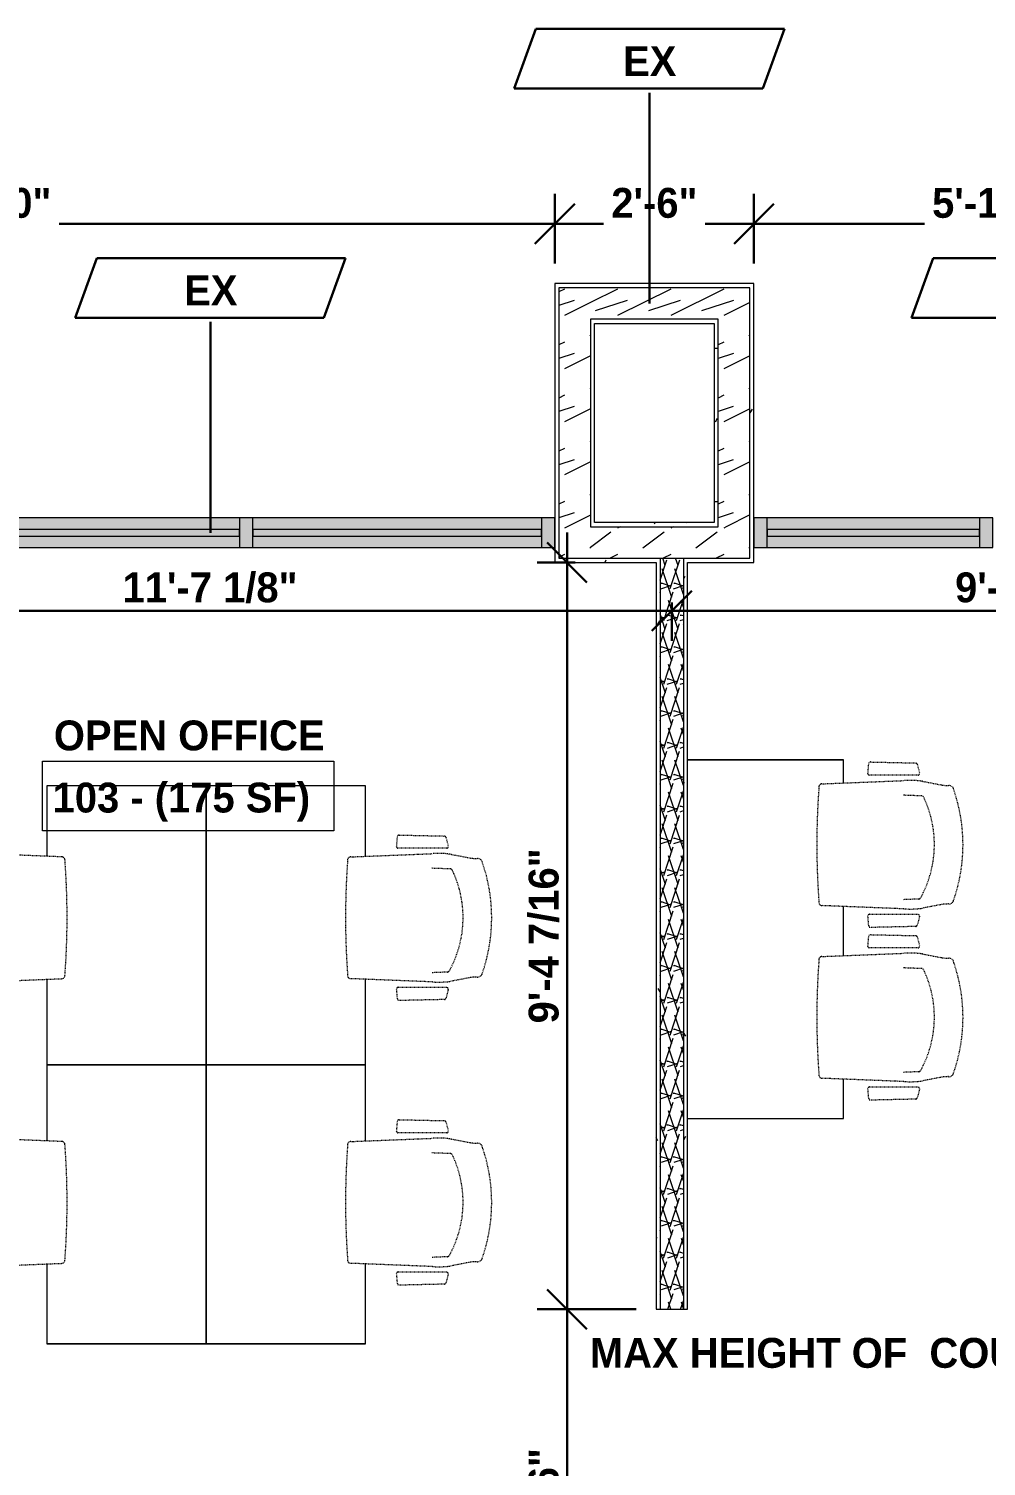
# Model space of a CAD drawing. Header units: inches. Extents: x -2767 to -1978, y 10471 to 10920.
# Drawn here: x -2295.9 to -2151.6, y 10695 to 10911.5 of the extents above; entities that cross this region are included whole.
import ezdxf

# ---------------------------------------------------------------- set-up
doc = ezdxf.new("R2010")
doc.units = ezdxf.units.IN
doc.header["$MEASUREMENT"] = 0
doc.linetypes.add('Dash 1_16_', pattern=[0.125, 0.0625, -0.0625])
for name, color, linetype, lineweight in [('A-ANNO-DIMS-1', 211, 'Continuous', 30), ('A-AREA-IDEN-1', 2, 'Continuous', 9), ('A-GLAZ-CURT-1', 52, 'Continuous', 9), ('A-GLAZ-CURT-2', 161, 'Continuous', 9), ('A-GLAZ-CWMG-1', 51, 'Continuous', 9), ('A-GLAZ-CWMG-2', 254, 'Continuous', 9), ('A-GLAZ-CWMG-3', 161, 'Continuous', 9), ('A-WALL', 113, 'Continuous', 9), ('A-WALL-IDEN', 211, 'Continuous', 30), ('A-WALL-IDEN-1', 211, 'Continuous', 9), ('A-WALL-PATT-1', 7, 'Continuous', 9), ('A-WALL-PATT-2', 253, 'Continuous', 9), ('A-WALL-PATT-3', 111, 'Continuous', 9), ('G-ANNO-TEXT-1', 231, 'Continuous', 9), ('I-FURN', 30, 'Continuous', 9), ('I-FURN-1', 253, 'Dash 1_16_', 9), ('I-FURN-PNLS', 30, 'Continuous', 9), ('I-WALL-2', 2, 'Continuous', 9)]:
    doc.layers.add(name, color=color, linetype=linetype, lineweight=lineweight)
doc.styles.add('Century Gothic_B', font='', dxfattribs={"height": 4.5})
doc.styles.get('Century Gothic_B').set_extended_font_data('Century Gothic', bold=True)
doc.dimstyles.new('OD__1_16__Tol__', dxfattribs={"dimscale": 12, "dimtxt": 4.698757, "dimasz": 0.5, "dimexe": 0.375, "dimexo": 0.25, "dimgap": 0.0625, "dimtad": 1, "dimdec": 4, "dimrnd": 0.0625, "dimzin": 3, "dimdsep": 46, "dimlunit": 4, "dimtxsty": 'Century Gothic_B', "dimblk1": 'OBLIQUE', "dimblk2": 'OBLIQUE', "dimsah": 1, "dimcen": 0.09, "dimdle": 0.375, "dimazin": 0, "dimtfac": 1, "dimtdec": 4, "dimtix": 1, "dimtmove": 0, "dimatfit": 3, "dimfxl": 1, "dimtvp": 1, "dimtfill": 1, "dimfrac": 2, "dimtolj": 1, "dimtzin": 0, "dimlwd": 30, "dimlwe": 30, "dimarcsym": 2})
pattern_1 = [(0, (0, 0), (15.36, 3.84), [0.634, -10.886, 0.634, -10.886, -61.44]), (0, (0, 0), (15.36, 3.84), [-23.04, 0.634, -22.406, 0.634, -10.886, -26.88]), (0, (0, 0), (15.36, 3.84), [-57.6, 0.634, -7.046, 0.634, -18.566]), (120, (5.76, 1.92), (-11.0055376, 11.3821502), [0.634, -10.886, 0.634, -10.886, -61.44]), (120, (5.76, 1.92), (-11.0055376, 11.3821502), [-23.04, 0.634, -22.406, 0.634, -10.886, -26.88]), (120, (5.76, 1.92), (-11.0055376, 11.3821502), [-57.6, 0.634, -7.046, 0.634, -18.566]), (240, (7.68, 9.6), (-4.3544624, -15.2221502), [0.634, -10.886, 0.634, -10.886, -61.44]), (240, (7.68, 9.6), (-4.3544624, -15.2221502), [-23.04, 0.634, -22.406, 0.634, -10.886, -26.88]), (240, (7.68, 9.6), (-4.3544624, -15.2221502), [-57.6, 0.634, -7.046, 0.634, -18.566])]
pattern_2 = [(216.87, (3.199, 7.997), (23.98977143, 15.99364286), [3.998, -35.986]), (206.565, (7.997, 5.598), (-7.9970807, -7.9966192), [8.941, -8.941]), (198.435, (7.997, 1.599), (-15.9938446, -7.99709826), [5.058, -20.23])]

# ---------------------------------------------------------------- blocks, each defined once
blk = doc.blocks.new('Work Station Desktops_single - one 3-1680249-FLOOR PLAN - 1ST FLOOR')
at = {"layer": 'I-FURN-PNLS'}
for p, q in [((20.31, 111.49), (-3.19, 111.49)), ((-3.19, 111.49), (-3.19, 105.57)), ((-3.19, 86.97), (-3.19, 79.57)), ((-3.19, 60.97), (-3.19, 57.49)), ((20.31, 57.49), (-3.19, 57.49)), ((-3.19, 57.49), (20.31, 57.49))]:
    blk.add_line(p, q, dxfattribs=at)
blk = doc.blocks.new('Work Station Desktops_single - one 2-V2-FLOOR PLAN - 1ST FLOOR')
at = {"layer": 'I-FURN-PNLS'}
for p, q in [((20.81, 99.49), (-3.19, 99.49)), ((-3.19, 99.49), (-3.19, 88.04)), ((20.81, 57.49), (20.81, 99.49)), ((-3.19, 69.52), (-3.19, 57.49)), ((20.81, 57.49), (-3.19, 57.49)), ((-3.19, 57.49), (20.81, 57.49))]:
    blk.add_line(p, q, dxfattribs=at)
blk = doc.blocks.new('Work Station Desktops_single - one 2-V3-FLOOR PLAN - 1ST FLOOR')
at = {"layer": 'I-FURN-PNLS'}
for p, q in [((20.81, 99.49), (-3.19, 99.49)), ((-3.19, 99.49), (-3.19, 57.49)), ((20.81, 88.89), (20.81, 99.49)), ((20.81, 57.49), (20.81, 70.38)), ((20.81, 57.49), (-3.19, 57.49)), ((-3.19, 57.49), (20.81, 57.49))]:
    blk.add_line(p, q, dxfattribs=at)
blk = doc.blocks.new('Work Station Desktops_single - one 2-V4-FLOOR PLAN - 1ST FLOOR')
at = {"layer": 'I-FURN-PNLS'}
for p, q in [((20.81, 99.49), (-3.19, 99.49)), ((-3.19, 99.49), (-3.19, 88.89)), ((20.81, 57.49), (20.81, 99.49)), ((-3.19, 70.38), (-3.19, 57.49)), ((20.81, 57.49), (-3.19, 57.49)), ((-3.19, 57.49), (20.81, 57.49))]:
    blk.add_line(p, q, dxfattribs=at)
blk = doc.blocks.new('Haworth_Chair_Very-Perforated Conference - Arms-1672436-FLOOR PLAN - 1ST FLOOR')
at = {"layer": 'I-FURN-1'}
for p, q in [((-9.66, -3.1), (-9.17, 9.25)), ((9.17, 9.25), (9.66, -3.1)), ((-12.22, 2.2), (-10.7, 2.33)), ((10.7, 2.33), (12.22, 2.2)), ((-12.31, -4.88), (-12.46, 1.93)), ((-10.47, 2.08), (-10.47, -5.24)), ((10.47, -5.24), (10.47, 2.08)), ((12.46, 1.93), (12.31, -4.88)), ((-8.18, -5.32), (-8.28, -2.93)), ((7.35, -5.81), (7.45, -3)), ((-10.78, -5.45), (-12.13, -5.09)), ((-8.99, -8.85), (-9.54, -5.95)), ((9.54, -5.95), (8.99, -8.85)), ((12.13, -5.09), (10.78, -5.45)), ((-8.92, -9.82), (-8.93, -9.49)), ((8.93, -9.49), (8.92, -9.82))]:
    blk.add_line(p, q, dxfattribs=at)
for centre, radius, start, end in [((-8.7, 9.25), 0.465, 90, 180), ((0, -107.25), 117.28, 85.7439, 94.2561), ((8.7, 9.25), 0.465, 0, 90.1415), ((-12.2, 1.95), 0.26, 94.7236, 183.2764), ((-10.72, 2.08), 0.254, 359.9835, 85.1214), ((10.72, 2.08), 0.254, 94.8786, 180.0165), ((12.2, 1.95), 0.26, 356.7236, 85.2764), ((14.88, -4.07), 24.56, 177.734, 181.396), ((-14.88, -4.07), 24.56, 358.604, 2.266), ((-12.06, -4.84), 0.253, 189.3587, 255.0149), ((-10.72, -5.2), 0.251, 255.0149, 352.3147), ((-1.67, -4.48), 8, 181.396, 188.0632), ((-1.67, -4.48), 8, 188.0632, 190.6423), ((-7.9, -5.31), 0.279, 182.2861, 236.5267), ((-7.07, -4.46), 1.47, 227.5862, 244.4489), ((0.03, 8.86), 16.55, 242.3132, 294.4119), ((6.23, -4.53), 1.8, 290.6312, 303.4353), ((7.07, -5.79), 0.28, 303.4353, 356.5647), ((1.67, -4.48), 8, 349.3577, 351.9368), ((1.67, -4.48), 8, 351.9368, 358.604), ((10.72, -5.2), 0.251, 187.6853, 284.9851), ((12.06, -4.84), 0.253, 284.9851, 350.6413), ((-12.59, -9.53), 3.66, 0.5592, 10.6423), ((-8.2, -9.88), 0.726, 175.2058, 250.5697), ((0, 13.38), 25.38, 250.5697, 289.4303), ((8.2, -9.88), 0.726, 289.4303, 4.7942), ((12.59, -9.53), 3.66, 169.3577, 179.4408)]:
    blk.add_arc(centre, radius, start, end, dxfattribs=at)
blk = doc.blocks.new('Haworth_Chair_Very-Perforated Conference - Arms-1665882-FLOOR PLAN - 1ST FLOOR')
at = {"layer": 'I-FURN-1'}
for p, q in [((-8.99, 8.85), (-9.54, 5.95)), ((-8.92, 9.82), (-8.93, 9.49)), ((8.93, 9.49), (8.92, 9.82)), ((9.54, 5.95), (8.99, 8.85)), ((-12.31, 4.88), (-12.46, -1.93)), ((-10.78, 5.45), (-12.13, 5.09)), ((-10.47, -2.08), (-10.47, 5.24)), ((-8.18, 5.32), (-8.28, 2.93)), ((7.35, 5.81), (7.45, 3)), ((10.47, 5.24), (10.47, -2.08)), ((12.13, 5.09), (10.78, 5.45)), ((12.46, -1.93), (12.31, 4.88)), ((-9.66, 3.1), (-9.17, -9.25)), ((9.17, -9.25), (9.66, 3.1)), ((-12.22, -2.2), (-10.7, -2.33)), ((10.7, -2.33), (12.22, -2.2))]:
    blk.add_line(p, q, dxfattribs=at)
for centre, radius, start, end in [((0, -13.38), 25.38, 70.5697, 109.4303), ((-12.59, 9.53), 3.66, 349.3577, 359.4408), ((-8.2, 9.88), 0.726, 109.4303, 184.7942), ((8.2, 9.88), 0.726, 355.2058, 70.5697), ((12.59, 9.53), 3.66, 180.5592, 190.6423), ((0.03, -8.86), 16.55, 65.5881, 117.6868), ((-12.06, 4.84), 0.253, 104.9851, 170.6413), ((-10.72, 5.2), 0.251, 7.6853, 104.9851), ((14.88, 4.07), 24.56, 178.604, 182.266), ((-1.67, 4.48), 8, 171.9368, 178.604), ((-1.67, 4.48), 8, 169.3577, 171.9368), ((-7.9, 5.31), 0.279, 123.4733, 177.7139), ((-7.07, 4.46), 1.47, 115.5511, 132.4138), ((6.23, 4.53), 1.8, 56.5647, 69.3688), ((7.07, 5.79), 0.28, 3.4353, 56.5647), ((1.67, 4.48), 8, 8.0632, 10.6423), ((1.67, 4.48), 8, 1.396, 8.0632), ((-14.88, 4.07), 24.56, 357.734, 1.396), ((10.72, 5.2), 0.251, 75.0149, 172.3147), ((12.06, 4.84), 0.253, 9.3587, 75.0149), ((-12.2, -1.95), 0.26, 176.7236, 265.2764), ((-10.72, -2.08), 0.254, 274.8786, 0.0165), ((10.72, -2.08), 0.254, 179.9835, 265.1214), ((12.2, -1.95), 0.26, 274.7236, 3.2764), ((-8.7, -9.25), 0.465, 180, 270), ((0, 107.25), 117.28, 265.7439, 274.2561), ((8.7, -9.25), 0.465, 269.8585, 0)]:
    blk.add_arc(centre, radius, start, end, dxfattribs=at)
blk = doc.blocks.new('Work Station Desktops_single - one 2-V5-FLOOR PLAN - 1ST FLOOR')
at = {"layer": 'I-FURN-PNLS'}
for p, q in [((20.81, 99.49), (-3.19, 99.49)), ((-3.19, 99.49), (-3.19, 57.49)), ((20.81, 88.04), (20.81, 99.49)), ((20.81, 57.49), (20.81, 69.52)), ((20.81, 57.49), (-3.19, 57.49)), ((-3.19, 57.49), (20.81, 57.49))]:
    blk.add_line(p, q, dxfattribs=at)
blk = doc.blocks.new('Rectangular Mullion - 2_ x 4_5_ rectangular-1683854-FLOOR PLAN - 1ST FLOOR')
at = {"layer": 'A-GLAZ-CWMG-3'}
blk.add_hatch(color=256, dxfattribs=at).paths.add_polyline_path([(0, 2.25), (0, -2.25), (-2, -2.25), (-2, 2.25)], flags=0)
at = {"layer": 'A-GLAZ-CWMG-1'}
for p, q in [((-2, 2.25), (0, 2.25)), ((-2, -2.25), (-2, 2.25)), ((0, 2.25), (0, -2.25)), ((0, -2.25), (-2, -2.25))]:
    blk.add_line(p, q, dxfattribs=at)
blk = doc.blocks.new('System Panel - Glazed-1684514-FLOOR PLAN - 1ST FLOOR')
at = {"layer": 'A-GLAZ-CURT-2'}
blk.add_hatch(color=256, dxfattribs=at).paths.add_polyline_path([(17.75, -0.5), (17.75, 0.5), (-17.75, 0.5), (-17.75, -0.5), (16.48, -0.5)], flags=0)
at = {"layer": 'A-GLAZ-CURT-1'}
for p, q in [((17.75, 0.5), (-17.75, 0.5)), ((-17.75, 0.5), (-17.75, -0.5)), ((17.75, -0.5), (17.75, 0.5)), ((-17.75, -0.5), (17.75, -0.5))]:
    blk.add_line(p, q, dxfattribs=at)
blk = doc.blocks.new('Rectangular Mullion - 2_ x 4_5_ rectangular-1684509-FLOOR PLAN - 1ST FLOOR')
at = {"layer": 'A-GLAZ-CWMG-2'}
h = blk.add_hatch(color=256, dxfattribs=at)
h.paths.add_polyline_path([(-2562.43, 10833.35), (-2562.43, 10835.1), (-2597.93, 10835.1), (-2597.93, 10833.35), (-2563.7, 10833.35)], flags=0)
h.paths.add_polyline_path([(-2562.43, 10836.1), (-2562.43, 10837.85), (-2597.93, 10837.85), (-2597.93, 10836.1), (-2563.7, 10836.1)], flags=0)
at = {"layer": 'A-GLAZ-CWMG-1'}
for p, q in [((-2562.43, 10837.85), (-2597.93, 10837.85)), ((-2562.43, 10833.35), (-2597.93, 10833.35))]:
    blk.add_line(p, q, dxfattribs=at)
blk = doc.blocks.new('System Panel - Glazed-1686205-FLOOR PLAN - 1ST FLOOR')
at = {"layer": 'A-GLAZ-CURT-2'}
blk.add_hatch(color=256, dxfattribs=at).paths.add_polyline_path([(21.75, -0.5), (21.75, 0.5), (-21.75, 0.5), (-21.75, -0.5)], flags=0)
at = {"layer": 'A-GLAZ-CURT-1'}
for p, q in [((21.75, 0.5), (-21.75, 0.5)), ((-21.75, 0.5), (-21.75, -0.5)), ((21.75, -0.5), (21.75, 0.5)), ((-21.75, -0.5), (21.75, -0.5))]:
    blk.add_line(p, q, dxfattribs=at)
blk = doc.blocks.new('Rectangular Mullion - 2_ x 4_5_ rectangular-1686203-FLOOR PLAN - 1ST FLOOR')
at = {"layer": 'A-GLAZ-CWMG-2'}
h = blk.add_hatch(color=256, dxfattribs=at)
h.paths.add_polyline_path([(-2262.13, 10833.35), (-2218.63, 10833.35), (-2218.63, 10835.1), (-2262.13, 10835.1)], flags=0)
h.paths.add_polyline_path([(-2262.13, 10836.1), (-2218.63, 10836.1), (-2218.63, 10837.85), (-2262.13, 10837.85)], flags=0)
at = {"layer": 'A-GLAZ-CWMG-1'}
for p, q in [((-2218.63, 10837.85), (-2262.13, 10837.85)), ((-2218.63, 10833.35), (-2262.13, 10833.35))]:
    blk.add_line(p, q, dxfattribs=at)
blk = doc.blocks.new('Rectangular Mullion - 2_ x 4_5_ rectangular-1684019-FLOOR PLAN - 1ST FLOOR')
at = {"layer": 'A-GLAZ-CWMG-3'}
blk.add_hatch(color=256, dxfattribs=at).paths.add_polyline_path([(1, 2.25), (1, -2.25), (-1, -2.25), (-1, 2.25)], flags=0)
at = {"layer": 'A-GLAZ-CWMG-1'}
for p, q in [((-1, 2.25), (1, 2.25)), ((-1, -2.25), (-1, 2.25)), ((1, 2.25), (1, -2.25)), ((1, -2.25), (-1, -2.25))]:
    blk.add_line(p, q, dxfattribs=at)
blk = doc.blocks.new('System Panel - Glazed-1686765-FLOOR PLAN - 1ST FLOOR')
at = {"layer": 'A-GLAZ-CURT-2'}
blk.add_hatch(color=256, dxfattribs=at).paths.add_polyline_path([(-16, -0.5), (16, -0.5), (16, 0.5), (-16, 0.5)], flags=0)
at = {"layer": 'A-GLAZ-CURT-1'}
for p, q in [((16, 0.5), (-16, 0.5)), ((-16, 0.5), (-16, -0.5)), ((16, -0.5), (16, 0.5)), ((-16, -0.5), (16, -0.5))]:
    blk.add_line(p, q, dxfattribs=at)
blk = doc.blocks.new('Rectangular Mullion - 2_ x 4_5_ rectangular-1686763-FLOOR PLAN - 1ST FLOOR')
at = {"layer": 'A-GLAZ-CWMG-2'}
h = blk.add_hatch(color=256, dxfattribs=at)
h.paths.add_polyline_path([(-2184.63, 10833.35), (-2152.63, 10833.35), (-2152.63, 10835.1), (-2184.63, 10835.1)], flags=0)
h.paths.add_polyline_path([(-2152.63, 10836.1), (-2152.63, 10837.85), (-2184.63, 10837.85), (-2184.63, 10836.1), (-2159.28, 10836.1)], flags=0)
at = {"layer": 'A-GLAZ-CWMG-1'}
for p, q in [((-2152.63, 10837.85), (-2184.63, 10837.85)), ((-2152.63, 10833.35), (-2184.63, 10833.35))]:
    blk.add_line(p, q, dxfattribs=at)
blk = doc.blocks.new('Rectangular Mullion - 2_ x 4_5_ rectangular-1683857-FLOOR PLAN - 1ST FLOOR')
at = {"layer": 'A-GLAZ-CWMG-3'}
blk.add_hatch(color=256, dxfattribs=at).paths.add_polyline_path([(-2, 2.25), (-2, -2.25), (0, -2.25), (0, 2.25)], flags=0)
at = {"layer": 'A-GLAZ-CWMG-1'}
for p, q in [((0, 2.25), (-2, 2.25)), ((-2, 2.25), (-2, -2.25)), ((0, -2.25), (0, 2.25)), ((-2, -2.25), (0, -2.25))]:
    blk.add_line(p, q, dxfattribs=at)
blk = doc.blocks.new('_Oblique')
at = {"color": 0, "linetype": 'ByBlock', "lineweight": -2}
blk.add_line((-0.5, -0.5), (0.5, 0.5), dxfattribs=at)
blk = doc.blocks.new('DIMBLOCK3-FLOOR PLAN - 1ST FLOOR')
at = {"layer": 'A-ANNO-DIMS-1', "color": 0, "lineweight": 30, "transparency": 16777216}
for p, q in [((-2338.13, 10825.09), (-2338.13, 10819.35)), ((-2199.01, 10825.09), (-2199.01, 10819.35)), ((-2342.63, 10823.85), (-2194.51, 10823.85))]:
    blk.add_line(p, q, dxfattribs=at)
at = {"layer": 'Defpoints', "color": 0, "transparency": 16777216}
for p in [(-2338.13, 10828.09), (-2199.01, 10828.09), (-2199.01, 10823.85)]:
    blk.add_point(p, dxfattribs=at)
at = {"layer": 'A-ANNO-DIMS-1', "color": 0, "lineweight": 30, "transparency": 16777216, "xscale": 5.999999999999999, "yscale": 5.999999999999999, "zscale": 5.999999999999999, "rotation": 180}
blk.add_blockref('_Oblique', (-2338.13, 10823.85), dxfattribs=at)
at = {"layer": 'A-ANNO-DIMS-1', "color": 0, "lineweight": 30, "transparency": 16777216, "xscale": 5.999999999999999, "yscale": 5.999999999999999, "zscale": 5.999999999999999}
blk.add_blockref('_Oblique', (-2199.01, 10823.85), dxfattribs=at)
at = {"layer": 'A-ANNO-DIMS-1', "color": 0, "transparency": 16777216, "insert": (-2268.57, 10827.31), "char_height": 4.5, "attachment_point": 5, "style": 'Century Gothic_B', "bg_fill": 3, "box_fill_scale": 1.25, "bg_fill_color": 256, "bg_fill_true_color": 13158600, "bg_fill_transparency": 0}
blk.add_mtext('\\A1;11\'-7 1/8"', dxfattribs=at)
blk = doc.blocks.new('DIMBLOCK4-FLOOR PLAN - 1ST FLOOR')
at = {"layer": 'A-ANNO-DIMS-1', "color": 0, "lineweight": 30, "transparency": 16777216}
for p, q in [((-2199.01, 10825.09), (-2199.01, 10819.35)), ((-2090.63, 10825.09), (-2090.63, 10819.35)), ((-2203.51, 10823.85), (-2086.13, 10823.85))]:
    blk.add_line(p, q, dxfattribs=at)
at = {"layer": 'Defpoints', "color": 0, "transparency": 16777216}
for p in [(-2199.01, 10828.09), (-2090.63, 10828.09), (-2090.63, 10823.85)]:
    blk.add_point(p, dxfattribs=at)
at = {"layer": 'A-ANNO-DIMS-1', "color": 0, "lineweight": 30, "transparency": 16777216, "xscale": 5.999999999999999, "yscale": 5.999999999999999, "zscale": 5.999999999999999, "rotation": 180}
blk.add_blockref('_Oblique', (-2199.01, 10823.85), dxfattribs=at)
at = {"layer": 'A-ANNO-DIMS-1', "color": 0, "lineweight": 30, "transparency": 16777216, "xscale": 5.999999999999999, "yscale": 5.999999999999999, "zscale": 5.999999999999999}
blk.add_blockref('_Oblique', (-2090.63, 10823.85), dxfattribs=at)
at = {"layer": 'A-ANNO-DIMS-1', "color": 0, "transparency": 16777216, "insert": (-2144.82, 10827.31), "char_height": 4.5, "attachment_point": 5, "style": 'Century Gothic_B', "bg_fill": 3, "box_fill_scale": 1.25, "bg_fill_color": 256, "bg_fill_true_color": 13158600, "bg_fill_transparency": 0}
blk.add_mtext('\\A1;9\'-0 3/8"', dxfattribs=at)
blk = doc.blocks.new('DIMBLOCK12-FLOOR PLAN - 1ST FLOOR')
at = {"layer": 'A-ANNO-DIMS-1', "color": 0, "lineweight": 30, "transparency": 16777216}
for p, q in [((-2214.79, 10835.63), (-2214.79, 10714.18)), ((-2213.54, 10831.13), (-2219.29, 10831.13)), ((-2204.38, 10718.68), (-2219.29, 10718.68))]:
    blk.add_line(p, q, dxfattribs=at)
at = {"layer": 'Defpoints', "color": 0, "transparency": 16777216}
for p in [(-2210.54, 10831.13), (-2214.79, 10718.68), (-2201.38, 10718.68)]:
    blk.add_point(p, dxfattribs=at)
at = {"layer": 'A-ANNO-DIMS-1', "color": 0, "lineweight": 30, "transparency": 16777216, "xscale": 5.999999999999999, "yscale": 5.999999999999999, "zscale": 5.999999999999999}
for p, rotation in [((-2214.79, 10831.13), 90), ((-2214.79, 10718.68), 270)]:
    blk.add_blockref('_Oblique', p, dxfattribs=dict(at, rotation=rotation))
at = {"layer": 'A-ANNO-DIMS-1', "color": 0, "transparency": 16777216, "insert": (-2218.25, 10774.9), "char_height": 4.5, "attachment_point": 5, "rotation": 90, "style": 'Century Gothic_B', "bg_fill": 3, "box_fill_scale": 1.25, "bg_fill_color": 256, "bg_fill_true_color": 13158600, "bg_fill_transparency": 0}
blk.add_mtext('\\A1;9\'-4 7/16"', dxfattribs=at)
blk = doc.blocks.new('DIMBLOCK13-FLOOR PLAN - 1ST FLOOR')
at = {"layer": 'A-ANNO-DIMS-1', "color": 0, "lineweight": 30, "transparency": 16777216}
for p, q in [((-2214.79, 10723.18), (-2214.79, 10646)), ((-2204.38, 10718.68), (-2219.29, 10718.68)), ((-2655.66, 10650.5), (-2210.29, 10650.5))]:
    blk.add_line(p, q, dxfattribs=at)
at = {"layer": 'Defpoints', "color": 0, "transparency": 16777216}
for p in [(-2201.38, 10718.68), (-2658.66, 10650.5), (-2214.79, 10650.5)]:
    blk.add_point(p, dxfattribs=at)
at = {"layer": 'A-ANNO-DIMS-1', "color": 0, "lineweight": 30, "transparency": 16777216, "xscale": 5.999999999999999, "yscale": 5.999999999999999, "zscale": 5.999999999999999}
for p, rotation in [((-2214.79, 10718.68), 90), ((-2214.79, 10650.5), 270)]:
    blk.add_blockref('_Oblique', p, dxfattribs=dict(at, rotation=rotation))
at = {"layer": 'A-ANNO-DIMS-1', "color": 0, "transparency": 16777216, "insert": (-2218.25, 10684.59), "char_height": 4.5, "attachment_point": 5, "rotation": 90, "style": 'Century Gothic_B', "bg_fill": 3, "box_fill_scale": 1.25, "bg_fill_color": 256, "bg_fill_true_color": 13158600, "bg_fill_transparency": 0}
blk.add_mtext('\\A1;5\'-8 3/16"', dxfattribs=at)
blk = doc.blocks.new('DIMBLOCK32-FLOOR PLAN - 1ST FLOOR')
at = {"layer": 'A-ANNO-DIMS-1', "color": 0, "lineweight": 30, "transparency": 16777216}
for p, q in [((-2384.63, 10876.13), (-2384.63, 10886.62)), ((-2216.63, 10876.13), (-2216.63, 10886.62)), ((-2389.13, 10882.12), (-2212.13, 10882.12))]:
    blk.add_line(p, q, dxfattribs=at)
at = {"layer": 'Defpoints', "color": 0, "transparency": 16777216}
for p in [(-2216.63, 10882.12), (-2384.63, 10873.13), (-2216.63, 10873.13)]:
    blk.add_point(p, dxfattribs=at)
at = {"layer": 'A-ANNO-DIMS-1', "color": 0, "lineweight": 30, "transparency": 16777216, "xscale": 5.999999999999999, "yscale": 5.999999999999999, "zscale": 5.999999999999999, "rotation": 180}
blk.add_blockref('_Oblique', (-2384.63, 10882.12), dxfattribs=at)
at = {"layer": 'A-ANNO-DIMS-1', "color": 0, "lineweight": 30, "transparency": 16777216, "xscale": 5.999999999999999, "yscale": 5.999999999999999, "zscale": 5.999999999999999}
blk.add_blockref('_Oblique', (-2216.63, 10882.12), dxfattribs=at)
at = {"layer": 'A-ANNO-DIMS-1', "color": 0, "transparency": 16777216, "insert": (-2300.63, 10885.24), "char_height": 4.5, "attachment_point": 5, "style": 'Century Gothic_B', "bg_fill": 3, "box_fill_scale": 1.25, "bg_fill_color": 256, "bg_fill_true_color": 13158600, "bg_fill_transparency": 0}
blk.add_mtext('\\A1;14\'-0"', dxfattribs=at)
blk = doc.blocks.new('DIMBLOCK33-FLOOR PLAN - 1ST FLOOR')
at = {"layer": 'A-ANNO-DIMS-1', "color": 0, "lineweight": 30, "transparency": 16777216}
for p, q in [((-2216.63, 10876.13), (-2216.63, 10886.62)), ((-2186.63, 10876.13), (-2186.63, 10886.62)), ((-2221.13, 10882.12), (-2182.13, 10882.12))]:
    blk.add_line(p, q, dxfattribs=at)
at = {"layer": 'Defpoints', "color": 0, "transparency": 16777216}
for p in [(-2186.63, 10882.12), (-2216.63, 10873.13), (-2186.63, 10873.13)]:
    blk.add_point(p, dxfattribs=at)
at = {"layer": 'A-ANNO-DIMS-1', "color": 0, "lineweight": 30, "transparency": 16777216, "xscale": 5.999999999999999, "yscale": 5.999999999999999, "zscale": 5.999999999999999, "rotation": 180}
blk.add_blockref('_Oblique', (-2216.63, 10882.12), dxfattribs=at)
at = {"layer": 'A-ANNO-DIMS-1', "color": 0, "lineweight": 30, "transparency": 16777216, "xscale": 5.999999999999999, "yscale": 5.999999999999999, "zscale": 5.999999999999999}
blk.add_blockref('_Oblique', (-2186.63, 10882.12), dxfattribs=at)
at = {"layer": 'A-ANNO-DIMS-1', "color": 0, "transparency": 16777216, "insert": (-2201.63, 10885.24), "char_height": 4.5, "attachment_point": 5, "style": 'Century Gothic_B', "bg_fill": 3, "box_fill_scale": 1.25, "bg_fill_color": 256, "bg_fill_true_color": 13158600, "bg_fill_transparency": 0}
blk.add_mtext('\\A1;2\'-6"', dxfattribs=at)
blk = doc.blocks.new('DIMBLOCK34-FLOOR PLAN - 1ST FLOOR')
at = {"layer": 'A-ANNO-DIMS-1', "color": 0, "lineweight": 30, "transparency": 16777216}
for p, q in [((-2186.63, 10876.13), (-2186.63, 10886.62)), ((-2116.63, 10876.13), (-2116.63, 10886.62)), ((-2191.13, 10882.12), (-2112.13, 10882.12))]:
    blk.add_line(p, q, dxfattribs=at)
at = {"layer": 'Defpoints', "color": 0, "transparency": 16777216}
for p in [(-2116.63, 10882.12), (-2186.63, 10873.13), (-2116.63, 10873.13)]:
    blk.add_point(p, dxfattribs=at)
at = {"layer": 'A-ANNO-DIMS-1', "color": 0, "lineweight": 30, "transparency": 16777216, "xscale": 5.999999999999999, "yscale": 5.999999999999999, "zscale": 5.999999999999999, "rotation": 180}
blk.add_blockref('_Oblique', (-2186.63, 10882.12), dxfattribs=at)
at = {"layer": 'A-ANNO-DIMS-1', "color": 0, "lineweight": 30, "transparency": 16777216, "xscale": 5.999999999999999, "yscale": 5.999999999999999, "zscale": 5.999999999999999}
blk.add_blockref('_Oblique', (-2116.63, 10882.12), dxfattribs=at)
at = {"layer": 'A-ANNO-DIMS-1', "color": 0, "transparency": 16777216, "insert": (-2151.63, 10885.24), "char_height": 4.5, "attachment_point": 5, "style": 'Century Gothic_B', "bg_fill": 3, "box_fill_scale": 1.25, "bg_fill_color": 256, "bg_fill_true_color": 13158600, "bg_fill_transparency": 0}
blk.add_mtext('\\A1;5\'-10"', dxfattribs=at)
blk = doc.blocks.new('Wall Tag - Arch Wall-633520-FLOOR PLAN - 1ST FLOOR')
at = {"layer": 'A-WALL-IDEN'}
for p, q in [((-0.3561, 0.0937), (-0.4244, -0.0937)), ((0.4244, 0.0937), (-0.3561, 0.0937)), ((0.3561, -0.0937), (0.4244, 0.0937)), ((-0.4244, -0.0937), (0.3561, -0.0937))]:
    blk.add_line(p, q, dxfattribs=at)

msp = doc.modelspace()

# ---------------------------------------------------------------- hatches: boundary and pattern name
at = {"layer": 'A-WALL-PATT-1'}
h = msp.add_hatch(dxfattribs=at)
h.set_pattern_fill('FP_1', color=256, style=0, pattern_type=2)
h.set_pattern_definition(pattern_1)
h.paths.add_polyline_path([(-2187.2576, 10831.75028), (-2186.6326, 10831.75028), (-2186.6326, 10872.50028), (-2187.2576, 10872.50028), (-2187.2576, 10836.50028)], flags=0)
h = msp.add_hatch(dxfattribs=at)
h.set_pattern_fill('FP_1', color=256, style=0, pattern_type=2)
h.set_pattern_definition(pattern_1)
h.paths.add_polyline_path([(-2211.2576, 10836.50028), (-2210.6326, 10836.50028), (-2210.6326, 10867.75028), (-2211.2576, 10867.75028)], flags=0)
h = msp.add_hatch(dxfattribs=at)
h.set_pattern_fill('FP_1', color=256, style=0, pattern_type=2)
h.set_pattern_definition(pattern_1)
h.paths.add_polyline_path([(-2192.0076, 10837.12528), (-2192.0076, 10867.12528), (-2192.6326, 10867.12528), (-2192.6326, 10837.12528)], flags=0)
h = msp.add_hatch(dxfattribs=at)
h.set_pattern_fill('FP_1', color=256, style=0, pattern_type=2)
h.set_pattern_definition(pattern_1)
h.paths.add_polyline_path([(-2204.21616, 10836.50028), (-2192.0076, 10836.50028), (-2192.0076, 10837.12528), (-2210.6326, 10837.12528), (-2210.6326, 10836.50028)], flags=0)
h = msp.add_hatch(dxfattribs=at)
h.set_pattern_fill('FP_1', color=256, style=0, pattern_type=2)
h.set_pattern_definition(pattern_1)
h.paths.add_polyline_path([(-2210.6326, 10831.12528), (-2200.7576, 10831.12528), (-2200.7576, 10831.75028), (-2216.0076, 10831.75028), (-2216.0076, 10831.12528)], flags=0)
h.paths.add_polyline_path([(-2186.6326, 10831.12528), (-2186.6326, 10831.75028), (-2197.2576, 10831.75028), (-2197.2576, 10831.12528), (-2196.6326, 10831.12528)], flags=0)
at = {"layer": 'A-WALL-PATT-2'}
h = msp.add_hatch(dxfattribs=at)
h.set_pattern_fill('FP_2', color=256, style=0, pattern_type=2)
h.set_pattern_definition(pattern_2)
h.paths.add_polyline_path([(-2216.0076, 10831.75028), (-2211.2576, 10831.75028), (-2211.2576, 10872.50028), (-2216.0076, 10872.50028)], flags=0)
h = msp.add_hatch(dxfattribs=at)
h.set_pattern_fill('FP_2', color=256, style=0, pattern_type=2)
h.set_pattern_definition(pattern_2)
h.paths.add_polyline_path([(-2187.2576, 10867.75028), (-2187.2576, 10872.50028), (-2211.2576, 10872.50028), (-2211.2576, 10867.75028), (-2192.0076, 10867.75028)], flags=0)
h = msp.add_hatch(dxfattribs=at)
h.set_pattern_fill('FP_2', color=256, style=0, pattern_type=2)
h.set_pattern_definition(pattern_2)
h.paths.add_polyline_path([(-2192.0076, 10836.50028), (-2187.2576, 10836.50028), (-2187.2576, 10867.75028), (-2192.0076, 10867.75028), (-2192.0076, 10837.12528)], flags=0)
h = msp.add_hatch(dxfattribs=at)
h.set_pattern_fill('FP_2', color=256, style=0, pattern_type=2)
h.set_pattern_definition(pattern_2)
h.paths.add_polyline_path([(-2187.2576, 10831.75028), (-2187.2576, 10836.50028), (-2211.2576, 10836.50028), (-2211.2576, 10831.75028), (-2197.2576, 10831.75028)], flags=0)
at = {"layer": 'A-WALL-PATT-3'}
h = msp.add_hatch(dxfattribs=at)
h.set_pattern_fill('FP_1', color=256, style=0, pattern_type=2)
h.set_pattern_definition(pattern_1)
h.paths.add_polyline_path([(-2201.3826, 10718.68322), (-2200.7576, 10718.68322), (-2200.7576, 10831.12528), (-2201.3826, 10831.12528), (-2201.3826, 10751.65577)], flags=0)
h = msp.add_hatch(dxfattribs=at)
h.set_pattern_fill('FP_3', color=256, style=0, pattern_type=2)
h.set_pattern_definition([(161.57, (0.24, 0.24), (-1.920451243, 0.000150352), [0, -13.661, 1.517, 0]), (18.43, (-0.24, 0.24), (-1.920451243, -0.000150352), [0, -13.661, 1.517, 0]), (108.43, (0.24, 0.24), (0.959969074, -4.80073665), [4.553, -10.625]), (71.57, (-0.24, 0.24), (0.959969074, 4.80073665), [4.553, -10.625])])
h.paths.add_polyline_path([(-2197.2576, 10718.68322), (-2197.2576, 10831.75028), (-2200.7576, 10831.75028), (-2200.7576, 10718.68322)], flags=0)
h = msp.add_hatch(dxfattribs=at)
h.set_pattern_fill('FP_1', color=256, style=0, pattern_type=2)
h.set_pattern_definition(pattern_1)
h.paths.add_polyline_path([(-2197.2576, 10718.68322), (-2196.6326, 10718.68322), (-2196.6326, 10831.12528), (-2197.2576, 10831.12528), (-2197.2576, 10751.65577)], flags=0)

# ---------------------------------------------------------------- linework, layer by layer
at = {"layer": 'A-AREA-IDEN-1', "flags": 128}
msp.add_lwpolyline([(-2293.78649, 10801.22832), (-2249.9109, 10801.22832), (-2249.9109, 10790.72595), (-2293.78649, 10790.72595)], close=True, dxfattribs=at)
at = {"layer": 'A-WALL'}
for p, q in [((-2216.0076, 10872.50028), (-2216.0076, 10831.75028)), ((-2187.2576, 10872.50028), (-2216.0076, 10872.50028)), ((-2187.2576, 10831.75028), (-2187.2576, 10872.50028)), ((-2211.2576, 10867.75028), (-2211.2576, 10836.50028)), ((-2192.0076, 10867.75028), (-2211.2576, 10867.75028)), ((-2192.0076, 10836.50028), (-2192.0076, 10867.75028)), ((-2211.2576, 10836.50028), (-2192.0076, 10836.50028)), ((-2216.0076, 10831.75028), (-2187.2576, 10831.75028)), ((-2201.3826, 10831.12528), (-2201.3826, 10718.68322)), ((-2200.7576, 10831.75028), (-2200.7576, 10718.68322)), ((-2197.2576, 10831.75028), (-2197.2576, 10718.68322)), ((-2196.6326, 10718.68322), (-2196.6326, 10831.12528)), ((-2201.3826, 10718.68322), (-2196.6326, 10718.68322))]:
    msp.add_line(p, q, dxfattribs=at)
at = {"layer": 'A-WALL-IDEN'}
msp.add_line((-2268.51334, 10835.60408), (-2268.51334, 10867.33935), dxfattribs=at)
at = {"layer": 'I-WALL-2'}
for p, q in [((-2216.6326, 10873.12528), (-2216.6326, 10831.12528)), ((-2186.6326, 10873.12528), (-2216.6326, 10873.12528)), ((-2186.6326, 10831.12528), (-2186.6326, 10873.12528)), ((-2210.6326, 10837.12528), (-2210.6326, 10867.12528)), ((-2210.6326, 10867.12528), (-2192.6326, 10867.12528)), ((-2192.6326, 10867.12528), (-2192.6326, 10837.12528)), ((-2192.6326, 10837.12528), (-2210.6326, 10837.12528)), ((-2216.6326, 10831.12528), (-2201.3826, 10831.12528)), ((-2196.6326, 10831.12528), (-2186.6326, 10831.12528))]:
    msp.add_line(p, q, dxfattribs=at)

# ---------------------------------------------------------------- block references
at = {"layer": 'A-GLAZ-CURT-1'}
for name, p in [('System Panel - Glazed-1684514-FLOOR PLAN - 1ST FLOOR', (-2281.8826, 10835.60408)), ('System Panel - Glazed-1686205-FLOOR PLAN - 1ST FLOOR', (-2240.3826, 10835.60408)), ('System Panel - Glazed-1686765-FLOOR PLAN - 1ST FLOOR', (-2168.6326, 10835.60408))]:
    msp.add_blockref(name, p, dxfattribs=at)
at = {"layer": 'A-GLAZ-CWMG-1'}
for name, p in [('Rectangular Mullion - 2_ x 4_5_ rectangular-1684509-FLOOR PLAN - 1ST FLOOR', (298.3, 0.0005)), ('Rectangular Mullion - 2_ x 4_5_ rectangular-1686203-FLOOR PLAN - 1ST FLOOR', (0, 0)), ('Rectangular Mullion - 2_ x 4_5_ rectangular-1686763-FLOOR PLAN - 1ST FLOOR', (0, 0))]:
    msp.add_blockref(name, p, dxfattribs=at)
at = {"layer": 'A-GLAZ-CWMG-1', "extrusion": (0, 0, -1), "rotation": 180}
for name, p in [('Rectangular Mullion - 2_ x 4_5_ rectangular-1684019-FLOOR PLAN - 1ST FLOOR', (2263.1326, 10835.60408)), ('Rectangular Mullion - 2_ x 4_5_ rectangular-1683854-FLOOR PLAN - 1ST FLOOR', (2216.6326, 10835.60408)), ('Rectangular Mullion - 2_ x 4_5_ rectangular-1684019-FLOOR PLAN - 1ST FLOOR', (2151.6326, 10835.60408))]:
    msp.add_blockref(name, p, dxfattribs=at)
at = {"layer": 'A-GLAZ-CWMG-1', "rotation": 180}
msp.add_blockref('Rectangular Mullion - 2_ x 4_5_ rectangular-1683857-FLOOR PLAN - 1ST FLOOR', (-2186.6326, 10835.60408), dxfattribs=at)
at = {"layer": 'A-WALL-IDEN', "xscale": 47.99999999999997, "yscale": 47.99999999999997, "zscale": 47.99999999999997}
msp.add_blockref('Wall Tag - Arch Wall-633520-FLOOR PLAN - 1ST FLOOR', (-2202.38651, 10906.98757), dxfattribs=at)
at = {"layer": 'I-FURN'}
for name, p, rotation in [('Haworth_Chair_Very-Perforated Conference - Arms-1672436-FLOOR PLAN - 1ST FLOOR', (-2167.1326, 10788.62528), 90.00000000000007), ('Haworth_Chair_Very-Perforated Conference - Arms-1665882-FLOOR PLAN - 1ST FLOOR', (-2300.1326, 10777.62528), 89.99999999999993), ('Haworth_Chair_Very-Perforated Conference - Arms-1672436-FLOOR PLAN - 1ST FLOOR', (-2238.1326, 10777.62528), 90.00000000000007), ('Haworth_Chair_Very-Perforated Conference - Arms-1672436-FLOOR PLAN - 1ST FLOOR', (-2167.1326, 10762.62528), 90.00000000000007), ('Haworth_Chair_Very-Perforated Conference - Arms-1665882-FLOOR PLAN - 1ST FLOOR', (-2300.1326, 10734.76656), 89.99999999999993), ('Haworth_Chair_Very-Perforated Conference - Arms-1672436-FLOOR PLAN - 1ST FLOOR', (-2238.1326, 10734.76656), 90.00000000000007)]:
    msp.add_blockref(name, p, dxfattribs=dict(at, rotation=rotation))
at = {"layer": 'I-FURN-PNLS', "rotation": 180}
msp.add_blockref('Work Station Desktops_single - one 3-1680249-FLOOR PLAN - 1ST FLOOR', (-2176.31889, 10858.89335), dxfattribs=at)
at = {"layer": 'I-FURN-PNLS'}
for name, p in [('Work Station Desktops_single - one 2-V4-FLOOR PLAN - 1ST FLOOR', (-2289.94631, 10697.98957)), ('Work Station Desktops_single - one 2-V3-FLOOR PLAN - 1ST FLOOR', (-2265.94631, 10697.98957)), ('Work Station Desktops_single - one 2-V2-FLOOR PLAN - 1ST FLOOR', (-2289.94631, 10655.98957)), ('Work Station Desktops_single - one 2-V5-FLOOR PLAN - 1ST FLOOR', (-2265.94631, 10655.98957))]:
    msp.add_blockref(name, p, dxfattribs=at)

# ---------------------------------------------------------------- texts
at = {"layer": 'A-AREA-IDEN-1', "char_height": 4.5, "attachment_point": 1, "style": 'Century Gothic_B'}
for s, insert, width in [('OPEN OFFICE', (-2292.09751, 10807.33522), 48.9345), ('103 - (175 SF)', (-2292.28649, 10797.97832), 49.389)]:
    msp.add_mtext(s, dxfattribs=dict(at, insert=insert, width=width))
at = {"layer": 'A-WALL-IDEN-1', "insert": (-2206.3411, 10908.85887), "char_height": 4.5, "width": 9.393, "attachment_point": 1, "style": 'Century Gothic_B'}
msp.add_mtext('EX', dxfattribs=at)

# ---------------------------------------------------------------- next in the draw order: dimensions: what is measured, and where the dimension line sits
at = {"layer": 'A-ANNO-DIMS-1'}
for base, p1, p2, override, picture, middle in [((-2216.6326, 10882.12331), (-2384.6326, 10873.12528), (-2216.6326, 10873.12528), {"dimpost": '<>', "dimfxl": 168}, 'DIMBLOCK32-FLOOR PLAN - 1ST FLOOR', (-2300.6326, 10885.2365)), ((-2199.007604, 10823.845437), (-2338.126953, 10828.088078), (-2199.007604, 10828.088078), {"dimpost": '<>', "dimfxl": 139.119349}, 'DIMBLOCK3-FLOOR PLAN - 1ST FLOOR', (-2268.567279, 10827.310427))]:
    dim = msp.add_linear_dim(base=base, p1=p1, p2=p2, dimstyle='OD__1_16__Tol__', override=override, dxfattribs=at)
    dim.commit()
    dim.dimension.update_dxf_attribs({"geometry": picture, "text_midpoint": middle})

# ---------------------------------------------------------------- next in the draw order: block references
at = {"layer": 'A-WALL-IDEN', "xscale": 47.99999999999997, "yscale": 47.99999999999997, "zscale": 47.99999999999997}
msp.add_blockref('Wall Tag - Arch Wall-633520-FLOOR PLAN - 1ST FLOOR', (-2268.51334, 10872.46637), dxfattribs=at)

# ---------------------------------------------------------------- next in the draw order: texts
at = {"layer": 'A-WALL-IDEN-1', "insert": (-2272.46793, 10874.33767), "char_height": 4.5, "width": 9.393, "attachment_point": 1, "style": 'Century Gothic_B'}
msp.add_mtext('EX', dxfattribs=at)

# ---------------------------------------------------------------- next in the draw order: dimensions: what is measured, and where the dimension line sits
at = {"layer": 'A-ANNO-DIMS-1'}
for base, p1, p2, override, picture, middle in [((-2186.6326, 10882.12331), (-2216.6326, 10873.12528), (-2186.6326, 10873.12528), {"dimpost": '<>', "dimfxl": 30}, 'DIMBLOCK33-FLOOR PLAN - 1ST FLOOR', (-2201.6326, 10885.2365)), ((-2090.6326, 10823.84544), (-2199.0076, 10828.08808), (-2090.6326, 10828.08808), {"dimpost": '<>', "dimfxl": 108.375}, 'DIMBLOCK4-FLOOR PLAN - 1ST FLOOR', (-2144.8201, 10827.31043))]:
    dim = msp.add_linear_dim(base=base, p1=p1, p2=p2, dimstyle='OD__1_16__Tol__', override=override, dxfattribs=at)
    dim.commit()
    dim.dimension.update_dxf_attribs({"geometry": picture, "text_midpoint": middle})

# ---------------------------------------------------------------- next in the draw order: linework, layer by layer
at = {"layer": 'A-WALL-IDEN'}
msp.add_line((-2202.38651, 10870.12528), (-2202.38651, 10901.86055), dxfattribs=at)

# ---------------------------------------------------------------- next in the draw order: dimensions: what is measured, and where the dimension line sits
at = {"layer": 'A-ANNO-DIMS-1'}
dim = msp.add_linear_dim(base=(-2116.6326, 10882.12331), p1=(-2186.6326, 10873.12528), p2=(-2116.6326, 10873.12528), dimstyle='OD__1_16__Tol__', override={"dimpost": '<>', "dimfxl": 70}, dxfattribs=at)
dim.commit()
dim.dimension.update_dxf_attribs({"geometry": 'DIMBLOCK34-FLOOR PLAN - 1ST FLOOR', "text_midpoint": (-2151.6326, 10885.2365)})
dim = msp.add_linear_dim(base=(-2214.78508, 10718.68322), p1=(-2210.54244, 10831.12528), p2=(-2201.3826, 10718.68322), angle=90, dimstyle='OD__1_16__Tol__', override={"dimpost": '<>', "dimfxl": 112.814536}, dxfattribs=at)
dim.commit()
dim.dimension.update_dxf_attribs({"geometry": 'DIMBLOCK12-FLOOR PLAN - 1ST FLOOR', "text_midpoint": (-2218.25007, 10774.90425)})

# ---------------------------------------------------------------- next in the draw order: block references
at = {"layer": 'A-WALL-IDEN', "xscale": 47.99999999999997, "yscale": 47.99999999999997, "zscale": 47.99999999999997}
msp.add_blockref('Wall Tag - Arch Wall-633520-FLOOR PLAN - 1ST FLOOR', (-2142.52177, 10872.46637), dxfattribs=at)

# ---------------------------------------------------------------- next in the draw order: dimensions: what is measured, and where the dimension line sits
at = {"layer": 'A-ANNO-DIMS-1'}
dim = msp.add_linear_dim(base=(-2214.78508, 10650.50028), p1=(-2201.3826, 10718.68322), p2=(-2658.6598, 10650.50028), angle=90, dimstyle='OD__1_16__Tol__', override={"dimpost": '<>', "dimfxl": 462.332506}, dxfattribs=at)
dim.commit()
dim.dimension.update_dxf_attribs({"geometry": 'DIMBLOCK13-FLOOR PLAN - 1ST FLOOR', "text_midpoint": (-2218.25007, 10684.59175)})

# ---------------------------------------------------------------- next in the draw order: texts
at = {"layer": 'G-ANNO-TEXT-1', "insert": (-2211.34595, 10714.36143), "char_height": 4.5, "width": 112.413, "attachment_point": 1, "style": 'Century Gothic_B'}
msp.add_mtext('MAX HEIGHT OF  COUNTERTOP', dxfattribs=at)

doc.saveas('drawing.dxf')
